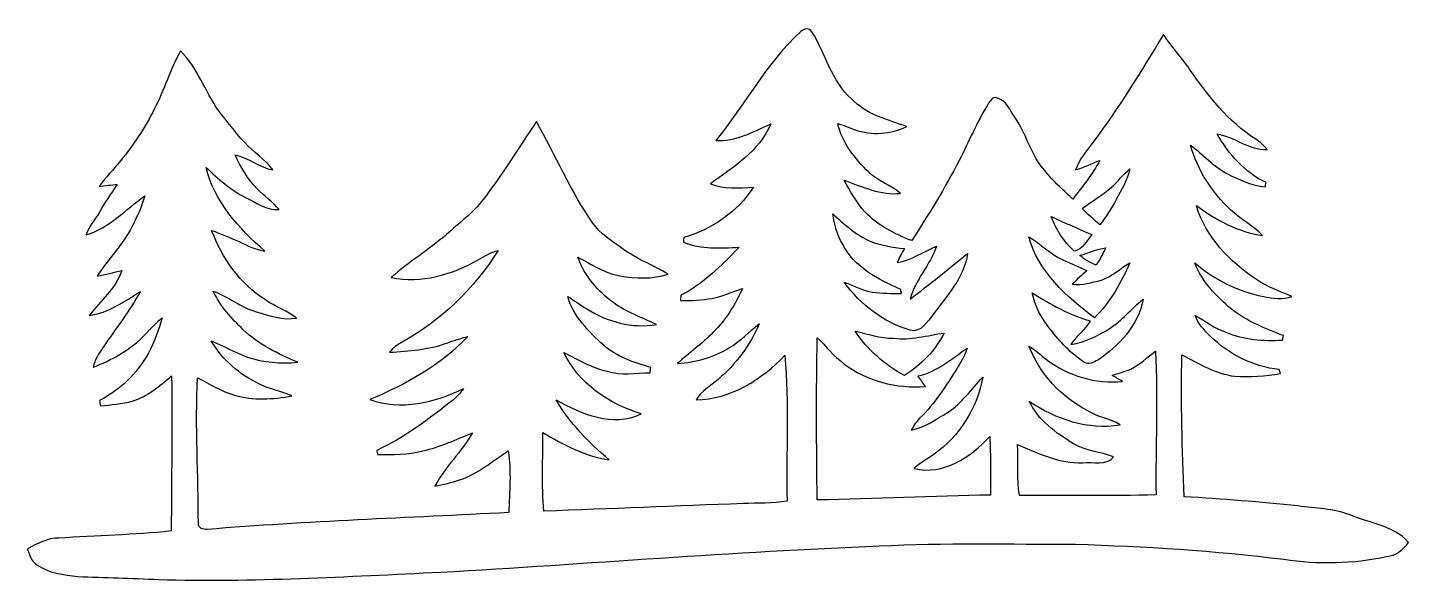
# Model space of a CAD drawing. Header units: centimetres. Extents: x -15.4 to 15.7, y -6.6 to 5.9.
import ezdxf

# ---------------------------------------------------------------- set-up
doc = ezdxf.new("R2010")
doc.units = ezdxf.units.CM
doc.header["$MEASUREMENT"] = 0
doc.layers.add('Layer 1', color=7, linetype='Continuous')

msp = doc.modelspace()

# ---------------------------------------------------------------- linework, layer by layer
at = {"layer": 'Layer 1', "color": 252}
for points, knots in [([(2.02248, 5.84517), (2.09374, 5.91326), (2.21298, 5.93266), (2.27471, 5.84129), (2.27471, 5.84129), (2.57916, 5.34176), (2.71568, 4.73181), (3.16406, 4.32823), (3.16406, 4.32823), (3.49462, 3.97827), (3.97475, 3.85445), (4.41466, 3.70452), (4.41466, 3.70452), (4.04883, 3.53272), (3.6195, 3.4985), (3.23744, 3.63396), (3.23744, 3.63396), (3.10903, 3.67983), (2.98485, 3.73803), (2.85362, 3.77613), (2.85362, 3.77613), (2.95063, 3.34151), (3.24273, 2.97709), (3.55706, 2.67511), (3.55706, 2.67511), (3.7652, 2.47227), (4.05271, 2.38584), (4.27284, 2.19922), (4.27284, 2.19922), (3.83081, 2.15512), (3.40924, 2.34562), (3.00355, 2.49555), (3.00355, 2.49555), (3.14007, 2.24508), (3.28013, 1.99214), (3.46957, 1.77659), (3.46957, 1.77659), (3.75814, 1.47567), (4.13914, 1.28552), (4.52261, 1.13489), (4.52261, 1.13489), (4.89973, 1.72473), (5.26944, 2.32022), (5.59364, 2.94146), (5.59364, 2.94146), (5.80425, 3.36444), (5.99405, 3.79906), (6.23676, 4.20511), (6.23676, 4.20511), (6.28544, 4.26896), (6.33483, 4.37797), (6.43361, 4.35222), (6.43361, 4.35222), (6.65304, 4.30001), (6.74158, 4.06259), (6.858, 3.89643), (6.858, 3.89643), (7.02945, 3.62938), (7.1441, 3.33199), (7.28592, 3.04941), (7.28592, 3.04941), (7.50358, 2.66771), (7.83343, 2.3689), (8.14846, 2.0701), (8.14846, 2.0701), (8.36013, 2.35444), (8.60037, 2.6229), (8.75806, 2.94323), (8.75806, 2.94323), (8.57709, 2.8702), (8.40105, 2.78448), (8.21372, 2.72838), (8.21372, 2.72838), (8.2871, 2.96792), (8.46808, 3.14889), (8.60742, 3.34962), (8.60742, 3.34962), (9.18774, 4.12327), (9.68904, 4.95124), (10.19422, 5.77462), (10.19422, 5.77462), (10.3759, 5.50404), (10.60379, 5.26874), (10.78336, 4.99639), (10.78336, 4.99639), (11.19752, 4.40302), (11.65401, 3.81212), (12.27208, 3.41842), (12.27208, 3.41842), (12.37086, 3.35774), (12.45658, 3.27872), (12.53314, 3.19158), (12.53314, 3.19158), (12.11721, 3.16759), (11.79442, 3.47557), (11.40072, 3.53977), (11.40072, 3.53977), (11.6653, 3.08716), (12.02514, 2.673), (12.50491, 2.44263), (12.50491, 2.44263), (12.49997, 2.41794), (12.48974, 2.36855), (12.48481, 2.34386), (12.48481, 2.34386), (12.18389, 2.38125), (11.90343, 2.50366), (11.63532, 2.63948), (11.63532, 2.63948), (11.31993, 2.80141), (11.08745, 3.0794), (10.80523, 3.28718), (10.80523, 3.28718), (10.9601, 2.72874), (11.28395, 2.22426), (11.70587, 1.82915), (11.70587, 1.82915), (11.93377, 1.62172), (12.20929, 1.47144), (12.4273, 1.25201), (12.4273, 1.25201), (11.87767, 1.32715), (11.37814, 1.59985), (10.93611, 1.92299), (10.93611, 1.92299), (11.14707, 1.22096), (11.68788, 0.6544), (12.29078, 0.26035), (12.29078, 0.26035), (12.5349, 0.09137), (12.81606, -0.00811), (13.08841, -0.12065), (13.08841, -0.12065), (12.88274, -0.20638), (12.65555, -0.16616), (12.44529, -0.121), (12.44529, -0.121), (11.87415, -0.01376), (11.34004, 0.25929), (10.89907, 0.63324), (10.89907, 0.63324), (11.05923, 0.21131), (11.39084, -0.11959), (11.72563, -0.40922), (11.72563, -0.40922), (12.07558, -0.68016), (12.48833, -0.84596), (12.89756, -1.00471), (12.89756, -1.00471), (12.89226, -1.02976), (12.88203, -1.08021), (12.87674, -1.10525), (12.87674, -1.10525), (12.44353, -1.12677), (12.0015, -1.0989), (11.59898, -0.92357), (11.59898, -0.92357), (11.34427, -0.84596), (11.14072, -0.67028), (10.90789, -0.55033), (10.90789, -0.55033), (10.96821, -0.74189), (11.12167, -0.87912), (11.25255, -1.02447), (11.25255, -1.02447), (11.67447, -1.42875), (12.21916, -1.70603), (12.80407, -1.76671), (12.80407, -1.76671), (12.81007, -1.78964), (12.82206, -1.8355), (12.82771, -1.85843), (12.82771, -1.85843), (12.48939, -1.91735), (12.14367, -1.93851), (11.80112, -1.91911), (11.80112, -1.91911), (11.36897, -1.86302), (10.99044, -1.63407), (10.61014, -1.43792), (10.61014, -1.43792), (10.58122, -2.50296), (10.61826, -3.5687), (10.65847, -4.63232), (10.65847, -4.63232), (11.51572, -4.68454), (12.37192, -4.75156), (13.22599, -4.84011), (13.22599, -4.84011), (13.61934, -4.88703), (14.02362, -4.90291), (14.40004, -5.03767), (14.40004, -5.03767), (14.83713, -5.24016), (15.38287, -5.27121), (15.71237, -5.65926), (15.71237, -5.65926), (15.60336, -5.83177), (15.43121, -5.95912), (15.22271, -5.97888), (15.22271, -5.97888), (14.46389, -6.13869), (13.6719, -6.15703), (12.90496, -6.04132), (12.90496, -6.04132), (11.34498, -5.84165), (9.77336, -5.75416), (8.20244, -5.69983), (8.20244, -5.69983), (6.73276, -5.70618), (5.26168, -5.66349), (3.79342, -5.74146), (3.79342, -5.74146), (0.49671, -5.87057), (-2.79188, -6.14221), (-6.08542, -6.33166), (-6.08542, -6.33166), (-8.20596, -6.4262), (-10.32757, -6.56096), (-12.45129, -6.49605), (-12.45129, -6.49605), (-13.0556, -6.46642), (-13.66061, -6.45513), (-14.26528, -6.42937), (-14.26528, -6.42937), (-14.58383, -6.39763), (-14.92321, -6.34788), (-15.19273, -6.16303), (-15.19273, -6.16303), (-15.31726, -6.08824), (-15.35536, -5.93584), (-15.39804, -5.80884), (-15.39804, -5.80884), (-15.18179, -5.68325), (-14.95108, -5.56048), (-14.69249, -5.56472), (-14.69249, -5.56472), (-13.85041, -5.50616), (-13.00445, -5.49346), (-12.16448, -5.40385), (-12.16448, -5.40385), (-12.15073, -4.23898), (-12.14438, -3.07305), (-12.15284, -1.90888), (-12.15284, -1.90888), (-12.42201, -2.13431), (-12.69683, -2.37666), (-13.03937, -2.48073), (-13.03937, -2.48073), (-13.27362, -2.54529), (-13.51739, -2.55905), (-13.75763, -2.58551), (-13.75763, -2.58551), (-13.76433, -2.54459), (-13.77068, -2.50366), (-13.77703, -2.46309), (-13.77703, -2.46309), (-13.31242, -2.23203), (-12.93142, -1.85208), (-12.67636, -1.40229), (-12.67636, -1.40229), (-12.54443, -1.14688), (-12.44741, -0.87454), (-12.3638, -0.60008), (-12.3638, -0.60008), (-12.57371, -0.77153), (-12.74022, -0.98848), (-12.94659, -1.16381), (-12.94659, -1.16381), (-13.23516, -1.40476), (-13.57207, -1.57939), (-13.92061, -1.71556), (-13.92061, -1.71556), (-13.89239, -1.54517), (-13.78444, -1.40617), (-13.69413, -1.264), (-13.69413, -1.264), (-13.41226, -0.84702), (-13.09899, -0.45014), (-12.85769, -0.0067), (-12.85769, -0.0067), (-13.21435, -0.23742), (-13.58089, -0.48789), (-14.01092, -0.5528), (-14.01092, -0.5528), (-13.75586, -0.22154), (-13.41684, 0.05609), (-13.27256, 0.46214), (-13.27256, 0.46214), (-13.46024, 0.42192), (-13.64403, 0.36442), (-13.83453, 0.33761), (-13.83453, 0.33761), (-13.58194, 0.71402), (-13.25915, 1.04175), (-13.0489, 1.44639), (-13.0489, 1.44639), (-12.93671, 1.67111), (-12.82206, 1.89794), (-12.75891, 2.14207), (-12.75891, 2.14207), (-13.19177, 1.8415), (-13.55549, 1.41323), (-14.07971, 1.26788), (-14.07971, 1.26788), (-14.01763, 1.45239), (-13.88604, 1.59773), (-13.78938, 1.76318), (-13.78938, 1.76318), (-13.66661, 1.98473), (-13.52621, 2.19498), (-13.37698, 2.39959), (-13.37698, 2.39959), (-13.51527, 2.39501), (-13.65215, 2.37278), (-13.78867, 2.35197), (-13.78867, 2.35197), (-13.64474, 2.55976), (-13.46165, 2.73544), (-13.30431, 2.93264), (-13.30431, 2.93264), (-13.01256, 3.29883), (-12.74269, 3.68582), (-12.53913, 4.1088), (-12.53913, 4.1088), (-12.31794, 4.53143), (-12.18459, 4.99498), (-11.94999, 5.41091), (-11.94999, 5.41091), (-11.5757, 5.02356), (-11.39684, 4.50603), (-11.09909, 4.06612), (-11.09909, 4.06612), (-10.91071, 3.8227), (-10.71915, 3.58069), (-10.51489, 3.34998), (-10.51489, 3.34998), (-10.31734, 3.12491), (-10.04358, 2.97533), (-9.87143, 2.72662), (-9.87143, 2.72662), (-10.1794, 2.77989), (-10.41859, 3.00778), (-10.72515, 3.06599), (-10.72515, 3.06599), (-10.59603, 2.78871), (-10.44116, 2.51813), (-10.2235, 2.30046), (-10.2235, 2.30046), (-10.06581, 2.13713), (-9.87637, 2.00695), (-9.72996, 1.83303), (-9.72996, 1.83303), (-10.01113, 1.81539), (-10.24996, 1.99143), (-10.49055, 2.10891), (-10.49055, 2.10891), (-10.82746, 2.27647), (-11.10474, 2.53048), (-11.37673, 2.78483), (-11.37673, 2.78483), (-11.19434, 2.01507), (-10.63343, 1.40441), (-10.0524, 0.89888), (-10.0524, 0.89888), (-10.25878, 0.92886), (-10.4454, 1.02129), (-10.62955, 1.11266), (-10.62955, 1.11266), (-10.83486, 1.20227), (-11.04194, 1.2887), (-11.25185, 1.36737), (-11.25185, 1.36737), (-11.01513, 0.7433), (-10.61367, 0.16087), (-10.04147, -0.19791), (-10.04147, -0.19791), (-9.82028, -0.35701), (-9.55569, -0.44379), (-9.33803, -0.60748), (-9.33803, -0.60748), (-9.64706, -0.6671), (-9.95186, -0.54857), (-10.24573, -0.4699), (-10.24573, -0.4699), (-10.59004, -0.36089), (-10.87896, -0.13088), (-11.2141, -0.00106), (-11.2141, -0.00106), (-11.06346, -0.34149), (-10.80311, -0.61666), (-10.53888, -0.87242), (-10.53888, -0.87242), (-10.19069, -1.20615), (-9.74866, -1.41499), (-9.31157, -1.60514), (-9.31157, -1.60514), (-9.69328, -1.64148), (-10.08345, -1.60726), (-10.44787, -1.48555), (-10.44787, -1.48555), (-10.72762, -1.38395), (-10.98621, -1.23437), (-11.26137, -1.12183), (-11.26137, -1.12183), (-11.00984, -1.5494), (-10.62355, -1.88383), (-10.17588, -2.09409), (-10.17588, -2.09409), (-9.94481, -2.21791), (-9.67846, -2.24825), (-9.44386, -2.36326), (-9.44386, -2.36326), (-9.86825, -2.43734), (-10.31593, -2.47191), (-10.73397, -2.34315), (-10.73397, -2.34315), (-11.03136, -2.25954), (-11.29524, -2.09479), (-11.56723, -1.95404), (-11.56723, -1.95404), (-11.62967, -3.04906), (-11.54783, -4.14479), (-11.55136, -5.24016), (-11.55136, -5.24016), (-11.55841, -5.34211), (-11.436, -5.37386), (-11.35521, -5.36857), (-11.35521, -5.36857), (-9.09355, -5.18548), (-6.82484, -5.10646), (-4.5593, -4.98828), (-4.5593, -4.98828), (-4.53708, -4.52684), (-4.49968, -4.05941), (-4.56847, -3.60045), (-4.56847, -3.60045), (-4.92584, -3.82834), (-5.25357, -4.12044), (-5.66349, -4.25203), (-5.66349, -4.25203), (-5.84623, -4.31377), (-6.03426, -4.35822), (-6.223, -4.39702), (-6.223, -4.39702), (-5.99616, -3.96064), (-5.6194, -3.62197), (-5.37598, -3.19687), (-5.37598, -3.19687), (-5.74463, -3.34081), (-6.10482, -3.51331), (-6.49288, -3.6001), (-6.49288, -3.6001), (-6.82625, -3.68229), (-7.17233, -3.68335), (-7.51381, -3.68265), (-7.51381, -3.68265), (-7.5184, -3.65901), (-7.52793, -3.61174), (-7.53251, -3.58775), (-7.53251, -3.58775), (-6.90104, -3.30059), (-6.35035, -2.87196), (-5.80496, -2.44898), (-5.80496, -2.44898), (-5.71676, -2.37666), (-5.64409, -2.28776), (-5.57777, -2.19534), (-5.57777, -2.19534), (-6.22088, -2.51636), (-6.98818, -2.69522), (-7.68562, -2.44581), (-7.68562, -2.44581), (-6.87952, -2.10044), (-6.08789, -1.67076), (-5.4797, -1.02658), (-5.4797, -1.02658), (-5.64127, -1.06398), (-5.79896, -1.11654), (-5.95454, -1.17299), (-5.95454, -1.17299), (-6.36658, -1.32327), (-6.80932, -1.35043), (-7.24288, -1.37866), (-7.24288, -1.37866), (-7.16492, -1.28446), (-7.06896, -1.20685), (-6.95995, -1.15111), (-6.95995, -1.15111), (-6.0773, -0.66252), (-5.33471, 0.06103), (-4.79884, 0.9144), (-4.79884, 0.9144), (-4.96288, 0.87524), (-5.10364, 0.78352), (-5.24792, 0.70168), (-5.24792, 0.70168), (-5.83988, 0.37465), (-6.52745, 0.15769), (-7.20796, 0.30304), (-7.20796, 0.30304), (-6.8139, 0.65088), (-6.35988, 0.92604), (-5.963, 1.27212), (-5.963, 1.27212), (-5.68008, 1.52894), (-5.36504, 1.75507), (-5.13292, 2.06304), (-5.13292, 2.06304), (-4.70359, 2.62643), (-4.3307, 3.23003), (-3.93312, 3.81529), (-3.93312, 3.81529), (-3.51084, 3.0547), (-3.1623, 2.24966), (-2.66524, 1.53211), (-2.66524, 1.53211), (-2.49837, 1.28693), (-2.23767, 1.1303), (-2.00272, 0.9585), (-2.00272, 0.9585), (-1.68451, 0.72037), (-1.30422, 0.58879), (-0.96908, 0.37924), (-0.96908, 0.37924), (-1.31657, 0.26882), (-1.69651, 0.27552), (-2.05176, 0.34255), (-2.05176, 0.34255), (-2.4003, 0.39934), (-2.69522, 0.60537), (-3.00249, 0.76553), (-3.00249, 0.76553), (-2.85997, 0.34572), (-2.5527, -0.00071), (-2.20063, -0.26141), (-2.20063, -0.26141), (-1.90676, -0.48013), (-1.55469, -0.5909), (-1.23155, -0.756), (-1.23155, -0.756), (-1.77412, -0.8442), (-2.33962, -0.69674), (-2.79788, -0.40181), (-2.79788, -0.40181), (-2.94746, -0.31715), (-3.07799, -0.20391), (-3.22933, -0.12241), (-3.22933, -0.12241), (-3.09951, -0.57115), (-2.75731, -0.91793), (-2.41759, -1.21991), (-2.41759, -1.21991), (-2.11949, -1.48449), (-1.73637, -1.61678), (-1.35749, -1.71838), (-1.35749, -1.71838), (-1.36278, -1.7586), (-1.36772, -1.79917), (-1.37266, -1.84009), (-1.37266, -1.84009), (-1.6951, -1.84432), (-2.0253, -1.90253), (-2.34068, -1.80763), (-2.34068, -1.80763), (-2.68958, -1.72473), (-2.99861, -1.53811), (-3.31858, -1.38536), (-3.31858, -1.38536), (-2.98168, -2.07857), (-2.29976, -2.54459), (-1.57692, -2.76437), (-1.57692, -2.76437), (-2.20909, -3.07199), (-2.92806, -2.77248), (-3.48897, -2.44863), (-3.48897, -2.44863), (-3.1877, -2.97603), (-2.75237, -3.40995), (-2.29341, -3.80083), (-2.29341, -3.80083), (-2.83316, -3.72322), (-3.32599, -3.46251), (-3.78778, -3.18417), (-3.78778, -3.18417), (-3.78883, -3.77543), (-3.81318, -4.36845), (-3.76978, -4.959), (-3.76978, -4.959), (-2.27224, -4.90255), (-0.77505, -4.84082), (0.72284, -4.78614), (0.72284, -4.78614), (1.05234, -4.77202), (1.38465, -4.78367), (1.71203, -4.73534), (1.71203, -4.73534), (1.69192, -3.63961), (1.75648, -2.54071), (1.66441, -1.44709), (1.66441, -1.44709), (1.14124, -1.99319), (0.44238, -2.43946), (-0.3362, -2.44934), (-0.3362, -2.44934), (-0.22084, -2.24966), (-0.006, -2.14595), (0.15734, -1.99214), (0.15734, -1.99214), (0.56162, -1.65453), (0.87665, -1.2192), (1.08691, -0.73731), (1.08691, -0.73731), (0.84914, -0.90699), (0.66252, -1.14194), (0.40111, -1.27988), (0.40111, -1.27988), (0.05786, -1.50213), (-0.34854, -1.60373), (-0.75283, -1.63124), (-0.75283, -1.63124), (-0.49389, -1.38889), (-0.19826, -1.1871), (0.04657, -0.92886), (0.04657, -0.92886), (0.33337, -0.65017), (0.54681, -0.30445), (0.70802, 0.05927), (0.70802, 0.05927), (0.48119, -0.01482), (0.26353, -0.11959), (0.02822, -0.1651), (0.02822, -0.1651), (-0.20849, -0.2032), (-0.44873, -0.22472), (-0.68827, -0.21131), (-0.68827, -0.21131), (-0.68686, -0.18274), (-0.68368, -0.12524), (-0.68227, -0.09631), (-0.68227, -0.09631), (-0.16969, 0.16404), (0.23636, 0.57891), (0.63183, 0.98743), (0.63183, 0.98743), (0.21061, 0.96344), (-0.2226, 0.94015), (-0.62265, 1.0989), (-0.62265, 1.0989), (-0.61948, 1.12536), (-0.61348, 1.17757), (-0.61031, 1.20403), (-0.61031, 1.20403), (0.01905, 1.3903), (0.59514, 1.78118), (0.95497, 2.33609), (0.95497, 2.33609), (0.63147, 2.32904), (0.29457, 2.28776), (-0.0127, 2.41829), (-0.0127, 2.41829), (0.50412, 2.78483), (1.08656, 3.15666), (1.34796, 3.76343), (1.34796, 3.76343), (0.95497, 3.5881), (0.55069, 3.35915), (0.10654, 3.39302), (0.10654, 3.39302), (0.77047, 4.191), (1.24566, 5.14279), (2.02248, 5.84517), (2.02248, 5.84517), (2.02248, 5.84517), (2.02248, 5.84517), (2.02248, 5.84517)], [0, 0, 0, 0, 0.00588235, 0.00588235, 0.00588235, 0.00588235, 0.01176471, 0.01176471, 0.01176471, 0.01176471, 0.01764706, 0.01764706, 0.01764706, 0.01764706, 0.02352941, 0.02352941, 0.02352941, 0.02352941, 0.02941176, 0.02941176, 0.02941176, 0.02941176, 0.03529412, 0.03529412, 0.03529412, 0.03529412, 0.04117647, 0.04117647, 0.04117647, 0.04117647, 0.04705882, 0.04705882, 0.04705882, 0.04705882, 0.05294118, 0.05294118, 0.05294118, 0.05294118, 0.05882353, 0.05882353, 0.05882353, 0.05882353, 0.06470588, 0.06470588, 0.06470588, 0.06470588, 0.07058824, 0.07058824, 0.07058824, 0.07058824, 0.07647059, 0.07647059, 0.07647059, 0.07647059, 0.08235294, 0.08235294, 0.08235294, 0.08235294, 0.08823529, 0.08823529, 0.08823529, 0.08823529, 0.09411765, 0.09411765, 0.09411765, 0.09411765, 0.1, 0.1, 0.1, 0.1, 0.10588235, 0.10588235, 0.10588235, 0.10588235, 0.11176471, 0.11176471, 0.11176471, 0.11176471, 0.11764706, 0.11764706, 0.11764706, 0.11764706, 0.12352941, 0.12352941, 0.12352941, 0.12352941, 0.12941176, 0.12941176, 0.12941176, 0.12941176, 0.13529412, 0.13529412, 0.13529412, 0.13529412, 0.14117647, 0.14117647, 0.14117647, 0.14117647, 0.14705882, 0.14705882, 0.14705882, 0.14705882, 0.15294118, 0.15294118, 0.15294118, 0.15294118, 0.15882353, 0.15882353, 0.15882353, 0.15882353, 0.16470588, 0.16470588, 0.16470588, 0.16470588, 0.17058824, 0.17058824, 0.17058824, 0.17058824, 0.17647059, 0.17647059, 0.17647059, 0.17647059, 0.18235294, 0.18235294, 0.18235294, 0.18235294, 0.18823529, 0.18823529, 0.18823529, 0.18823529, 0.19411765, 0.19411765, 0.19411765, 0.19411765, 0.2, 0.2, 0.2, 0.2, 0.20588235, 0.20588235, 0.20588235, 0.20588235, 0.21176471, 0.21176471, 0.21176471, 0.21176471, 0.21764706, 0.21764706, 0.21764706, 0.21764706, 0.22352941, 0.22352941, 0.22352941, 0.22352941, 0.22941176, 0.22941176, 0.22941176, 0.22941176, 0.23529412, 0.23529412, 0.23529412, 0.23529412, 0.24117647, 0.24117647, 0.24117647, 0.24117647, 0.24705882, 0.24705882, 0.24705882, 0.24705882, 0.25294118, 0.25294118, 0.25294118, 0.25294118, 0.25882353, 0.25882353, 0.25882353, 0.25882353, 0.26470588, 0.26470588, 0.26470588, 0.26470588, 0.27058824, 0.27058824, 0.27058824, 0.27058824, 0.27647059, 0.27647059, 0.27647059, 0.27647059, 0.28235294, 0.28235294, 0.28235294, 0.28235294, 0.28823529, 0.28823529, 0.28823529, 0.28823529, 0.29411765, 0.29411765, 0.29411765, 0.29411765, 0.3, 0.3, 0.3, 0.3, 0.30588235, 0.30588235, 0.30588235, 0.30588235, 0.31176471, 0.31176471, 0.31176471, 0.31176471, 0.31764706, 0.31764706, 0.31764706, 0.31764706, 0.32352941, 0.32352941, 0.32352941, 0.32352941, 0.32941176, 0.32941176, 0.32941176, 0.32941176, 0.33529412, 0.33529412, 0.33529412, 0.33529412, 0.34117647, 0.34117647, 0.34117647, 0.34117647, 0.34705882, 0.34705882, 0.34705882, 0.34705882, 0.35294118, 0.35294118, 0.35294118, 0.35294118, 0.35882353, 0.35882353, 0.35882353, 0.35882353, 0.36470588, 0.36470588, 0.36470588, 0.36470588, 0.37058824, 0.37058824, 0.37058824, 0.37058824, 0.37647059, 0.37647059, 0.37647059, 0.37647059, 0.38235294, 0.38235294, 0.38235294, 0.38235294, 0.38823529, 0.38823529, 0.38823529, 0.38823529, 0.39411765, 0.39411765, 0.39411765, 0.39411765, 0.4, 0.4, 0.4, 0.4, 0.40588235, 0.40588235, 0.40588235, 0.40588235, 0.41176471, 0.41176471, 0.41176471, 0.41176471, 0.41764706, 0.41764706, 0.41764706, 0.41764706, 0.42352941, 0.42352941, 0.42352941, 0.42352941, 0.42941176, 0.42941176, 0.42941176, 0.42941176, 0.43529412, 0.43529412, 0.43529412, 0.43529412, 0.44117647, 0.44117647, 0.44117647, 0.44117647, 0.44705882, 0.44705882, 0.44705882, 0.44705882, 0.45294118, 0.45294118, 0.45294118, 0.45294118, 0.45882353, 0.45882353, 0.45882353, 0.45882353, 0.46470588, 0.46470588, 0.46470588, 0.46470588, 0.47058824, 0.47058824, 0.47058824, 0.47058824, 0.47647059, 0.47647059, 0.47647059, 0.47647059, 0.48235294, 0.48235294, 0.48235294, 0.48235294, 0.48823529, 0.48823529, 0.48823529, 0.48823529, 0.49411765, 0.49411765, 0.49411765, 0.49411765, 0.5, 0.5, 0.5, 0.5, 0.50588235, 0.50588235, 0.50588235, 0.50588235, 0.51176471, 0.51176471, 0.51176471, 0.51176471, 0.51764706, 0.51764706, 0.51764706, 0.51764706, 0.52352941, 0.52352941, 0.52352941, 0.52352941, 0.52941176, 0.52941176, 0.52941176, 0.52941176, 0.53529412, 0.53529412, 0.53529412, 0.53529412, 0.54117647, 0.54117647, 0.54117647, 0.54117647, 0.54705882, 0.54705882, 0.54705882, 0.54705882, 0.55294118, 0.55294118, 0.55294118, 0.55294118, 0.55882353, 0.55882353, 0.55882353, 0.55882353, 0.56470588, 0.56470588, 0.56470588, 0.56470588, 0.57058824, 0.57058824, 0.57058824, 0.57058824, 0.57647059, 0.57647059, 0.57647059, 0.57647059, 0.58235294, 0.58235294, 0.58235294, 0.58235294, 0.58823529, 0.58823529, 0.58823529, 0.58823529, 0.59411765, 0.59411765, 0.59411765, 0.59411765, 0.6, 0.6, 0.6, 0.6, 0.60588235, 0.60588235, 0.60588235, 0.60588235, 0.61176471, 0.61176471, 0.61176471, 0.61176471, 0.61764706, 0.61764706, 0.61764706, 0.61764706, 0.62352941, 0.62352941, 0.62352941, 0.62352941, 0.62941176, 0.62941176, 0.62941176, 0.62941176, 0.63529412, 0.63529412, 0.63529412, 0.63529412, 0.64117647, 0.64117647, 0.64117647, 0.64117647, 0.64705882, 0.64705882, 0.64705882, 0.64705882, 0.65294118, 0.65294118, 0.65294118, 0.65294118, 0.65882353, 0.65882353, 0.65882353, 0.65882353, 0.66470588, 0.66470588, 0.66470588, 0.66470588, 0.67058824, 0.67058824, 0.67058824, 0.67058824, 0.67647059, 0.67647059, 0.67647059, 0.67647059, 0.68235294, 0.68235294, 0.68235294, 0.68235294, 0.68823529, 0.68823529, 0.68823529, 0.68823529, 0.69411765, 0.69411765, 0.69411765, 0.69411765, 0.7, 0.7, 0.7, 0.7, 0.70588235, 0.70588235, 0.70588235, 0.70588235, 0.71176471, 0.71176471, 0.71176471, 0.71176471, 0.71764706, 0.71764706, 0.71764706, 0.71764706, 0.72352941, 0.72352941, 0.72352941, 0.72352941, 0.72941176, 0.72941176, 0.72941176, 0.72941176, 0.73529412, 0.73529412, 0.73529412, 0.73529412, 0.74117647, 0.74117647, 0.74117647, 0.74117647, 0.74705882, 0.74705882, 0.74705882, 0.74705882, 0.75294118, 0.75294118, 0.75294118, 0.75294118, 0.75882353, 0.75882353, 0.75882353, 0.75882353, 0.76470588, 0.76470588, 0.76470588, 0.76470588, 0.77058824, 0.77058824, 0.77058824, 0.77058824, 0.77647059, 0.77647059, 0.77647059, 0.77647059, 0.78235294, 0.78235294, 0.78235294, 0.78235294, 0.78823529, 0.78823529, 0.78823529, 0.78823529, 0.79411765, 0.79411765, 0.79411765, 0.79411765, 0.8, 0.8, 0.8, 0.8, 0.80588235, 0.80588235, 0.80588235, 0.80588235, 0.81176471, 0.81176471, 0.81176471, 0.81176471, 0.81764706, 0.81764706, 0.81764706, 0.81764706, 0.82352941, 0.82352941, 0.82352941, 0.82352941, 0.82941176, 0.82941176, 0.82941176, 0.82941176, 0.83529412, 0.83529412, 0.83529412, 0.83529412, 0.84117647, 0.84117647, 0.84117647, 0.84117647, 0.84705882, 0.84705882, 0.84705882, 0.84705882, 0.85294118, 0.85294118, 0.85294118, 0.85294118, 0.85882353, 0.85882353, 0.85882353, 0.85882353, 0.86470588, 0.86470588, 0.86470588, 0.86470588, 0.87058824, 0.87058824, 0.87058824, 0.87058824, 0.87647059, 0.87647059, 0.87647059, 0.87647059, 0.88235294, 0.88235294, 0.88235294, 0.88235294, 0.88823529, 0.88823529, 0.88823529, 0.88823529, 0.89411765, 0.89411765, 0.89411765, 0.89411765, 0.9, 0.9, 0.9, 0.9, 0.90588235, 0.90588235, 0.90588235, 0.90588235, 0.91176471, 0.91176471, 0.91176471, 0.91176471, 0.91764706, 0.91764706, 0.91764706, 0.91764706, 0.92352941, 0.92352941, 0.92352941, 0.92352941, 0.92941176, 0.92941176, 0.92941176, 0.92941176, 0.93529412, 0.93529412, 0.93529412, 0.93529412, 0.94117647, 0.94117647, 0.94117647, 0.94117647, 0.94705882, 0.94705882, 0.94705882, 0.94705882, 0.95294118, 0.95294118, 0.95294118, 0.95294118, 0.95882353, 0.95882353, 0.95882353, 0.95882353, 0.96470588, 0.96470588, 0.96470588, 0.96470588, 0.97058824, 0.97058824, 0.97058824, 0.97058824, 0.97647059, 0.97647059, 0.97647059, 0.97647059, 0.98235294, 0.98235294, 0.98235294, 0.98235294, 0.98823529, 0.98823529, 0.98823529, 0.98823529, 1, 1, 1, 1]), ([(9.02123, 2.33856), (8.81909, 2.15406), (8.57532, 2.02494), (8.35977, 1.85773), (8.35977, 1.85773), (8.49136, 1.73284), (8.62048, 1.60479), (8.76053, 1.48943), (8.76053, 1.48943), (8.89706, 1.67005), (9.02829, 1.85596), (9.12812, 2.05952), (9.12812, 2.05952), (9.24772, 2.28247), (9.38459, 2.50084), (9.43822, 2.75202), (9.43822, 2.75202), (9.28687, 2.62678), (9.17081, 2.46592), (9.02123, 2.33856), (9.02123, 2.33856), (9.02123, 2.33856), (9.02123, 2.33856), (9.02123, 2.33856)], [0, 0, 0, 0, 0.14285714, 0.14285714, 0.14285714, 0.14285714, 0.28571429, 0.28571429, 0.28571429, 0.28571429, 0.42857143, 0.42857143, 0.42857143, 0.42857143, 0.57142857, 0.57142857, 0.57142857, 0.57142857, 0.71428571, 0.71428571, 0.71428571, 0.71428571, 1, 1, 1, 1]), ([(2.74144, 1.74025), (2.78483, 1.50601), (2.83281, 1.26506), (2.96086, 1.05974), (2.96086, 1.05974), (3.22368, 0.54257), (3.76273, 0.25259), (4.27778, 0.0381), (4.27778, 0.0381), (4.28025, 0.01411), (4.2859, -0.03387), (4.28872, -0.05786), (4.28872, -0.05786), (4.07176, -0.05221), (3.85445, -0.04974), (3.63961, -0.02434), (3.63961, -0.02434), (3.41595, 0.01305), (3.21522, 0.12418), (3.0032, 0.19897), (3.0032, 0.19897), (3.36338, -0.30163), (3.88832, -0.70838), (4.48557, -0.88089), (4.48557, -0.88089), (4.73357, -0.95356), (4.87151, -0.67451), (5.00839, -0.52705), (5.00839, -0.52705), (5.31671, -0.10795), (5.70583, 0.30939), (5.77885, 0.84631), (5.77885, 0.84631), (5.35093, 0.50059), (4.92725, 0.14746), (4.48451, -0.17921), (4.48451, -0.17921), (4.60798, 0.25083), (4.93324, 0.58843), (5.08, 1.01), (5.08, 1.01), (4.78508, 0.88583), (4.51309, 0.69991), (4.19347, 0.63994), (4.19347, 0.63994), (4.24004, 0.75001), (4.29648, 0.85513), (4.35681, 0.95779), (4.35681, 0.95779), (4.08658, 0.98672), (3.81494, 1.03046), (3.56164, 1.13206), (3.56164, 1.13206), (3.25155, 1.27917), (2.99332, 1.51165), (2.74144, 1.74025), (2.74144, 1.74025), (2.74144, 1.74025), (2.74144, 1.74025), (2.74144, 1.74025)], [0, 0, 0, 0, 0.0625, 0.0625, 0.0625, 0.0625, 0.125, 0.125, 0.125, 0.125, 0.1875, 0.1875, 0.1875, 0.1875, 0.25, 0.25, 0.25, 0.25, 0.3125, 0.3125, 0.3125, 0.3125, 0.375, 0.375, 0.375, 0.375, 0.4375, 0.4375, 0.4375, 0.4375, 0.5, 0.5, 0.5, 0.5, 0.5625, 0.5625, 0.5625, 0.5625, 0.625, 0.625, 0.625, 0.625, 0.6875, 0.6875, 0.6875, 0.6875, 0.75, 0.75, 0.75, 0.75, 0.8125, 0.8125, 0.8125, 0.8125, 0.875, 0.875, 0.875, 0.875, 1, 1, 1, 1]), ([(7.66127, 1.6824), (7.77028, 1.38642), (7.95055, 1.11689), (8.17915, 0.89994), (8.17915, 0.89994), (8.37212, 0.92992), (8.46349, 1.13877), (8.58238, 1.27141), (8.58238, 1.27141), (8.27299, 1.40335), (7.96643, 1.54058), (7.66127, 1.6824), (7.66127, 1.6824), (7.66127, 1.6824), (7.66127, 1.6824), (7.66127, 1.6824)], [0, 0, 0, 0, 0.2, 0.2, 0.2, 0.2, 0.4, 0.4, 0.4, 0.4, 0.6, 0.6, 0.6, 0.6, 1, 1, 1, 1]), ([(7.16421, 1.22096), (7.36565, 0.43392), (8.01582, -0.12629), (8.63671, -0.60078), (8.63671, -0.60078), (8.99654, -0.26), (9.23925, 0.18909), (9.43822, 0.63817), (9.43822, 0.63817), (9.22126, 0.51082), (9.0364, 0.32773), (8.79475, 0.24483), (8.79475, 0.24483), (8.58132, 0.19085), (8.36295, 0.12559), (8.1407, 0.15381), (8.1407, 0.15381), (8.24371, 0.26247), (8.35942, 0.35842), (8.46737, 0.46249), (8.46737, 0.46249), (8.28851, 0.54575), (8.10472, 0.61842), (7.92727, 0.70309), (7.92727, 0.70309), (7.64611, 0.83397), (7.42844, 1.06257), (7.16421, 1.22096), (7.16421, 1.22096), (7.16421, 1.22096), (7.16421, 1.22096), (7.16421, 1.22096)], [0, 0, 0, 0, 0.11111111, 0.11111111, 0.11111111, 0.11111111, 0.22222222, 0.22222222, 0.22222222, 0.22222222, 0.33333333, 0.33333333, 0.33333333, 0.33333333, 0.44444444, 0.44444444, 0.44444444, 0.44444444, 0.55555556, 0.55555556, 0.55555556, 0.55555556, 0.66666667, 0.66666667, 0.66666667, 0.66666667, 0.77777778, 0.77777778, 0.77777778, 0.77777778, 1, 1, 1, 1]), ([(8.31003, 0.80045), (8.41939, 0.70908), (8.54392, 0.63782), (8.67727, 0.58561), (8.67727, 0.58561), (8.75665, 0.71155), (8.83567, 0.83855), (8.89212, 0.97684), (8.89212, 0.97684), (8.69386, 0.93274), (8.50194, 0.86431), (8.31003, 0.80045), (8.31003, 0.80045), (8.31003, 0.80045), (8.31003, 0.80045), (8.31003, 0.80045)], [0, 0, 0, 0, 0.2, 0.2, 0.2, 0.2, 0.4, 0.4, 0.4, 0.4, 0.6, 0.6, 0.6, 0.6, 1, 1, 1, 1]), ([(7.23653, -0.03881), (7.29791, -0.34149), (7.44784, -0.62089), (7.64364, -0.8576), (7.64364, -0.8576), (7.86024, -1.14441), (8.11036, -1.40935), (8.4141, -1.60584), (8.4141, -1.60584), (8.51147, -1.67287), (8.62577, -1.60796), (8.7122, -1.55434), (8.7122, -1.55434), (9.19939, -1.23719), (9.62342, -0.76447), (9.73949, -0.17956), (9.73949, -0.17956), (9.47526, -0.39476), (9.2583, -0.66428), (8.97079, -0.85231), (8.97079, -0.85231), (8.70197, -1.00471), (8.42116, -1.16523), (8.1093, -1.20121), (8.1093, -1.20121), (8.23666, -1.0093), (8.42927, -0.87136), (8.54604, -0.67134), (8.54604, -0.67134), (8.07579, -0.53658), (7.64646, -0.29951), (7.23653, -0.03881), (7.23653, -0.03881), (7.23653, -0.03881), (7.23653, -0.03881), (7.23653, -0.03881)], [0, 0, 0, 0, 0.1, 0.1, 0.1, 0.1, 0.2, 0.2, 0.2, 0.2, 0.3, 0.3, 0.3, 0.3, 0.4, 0.4, 0.4, 0.4, 0.5, 0.5, 0.5, 0.5, 0.6, 0.6, 0.6, 0.6, 0.7, 0.7, 0.7, 0.7, 0.8, 0.8, 0.8, 0.8, 1, 1, 1, 1]), ([(3.2445, -0.90029), (3.52319, -1.32786), (3.91724, -1.65735), (4.35928, -1.90535), (4.35928, -1.90535), (4.72934, -1.66793), (5.05354, -1.33738), (5.25462, -0.94509), (5.25462, -0.94509), (4.87468, -0.99589), (4.49862, -1.11301), (4.11127, -1.06468), (4.11127, -1.06468), (3.81423, -1.05869), (3.53095, -0.96767), (3.2445, -0.90029), (3.2445, -0.90029), (3.2445, -0.90029), (3.2445, -0.90029), (3.2445, -0.90029)], [0, 0, 0, 0, 0.16666667, 0.16666667, 0.16666667, 0.16666667, 0.33333333, 0.33333333, 0.33333333, 0.33333333, 0.5, 0.5, 0.5, 0.5, 0.66666667, 0.66666667, 0.66666667, 0.66666667, 1, 1, 1, 1]), ([(2.39466, -1.05057), (2.37067, -2.26836), (2.37525, -3.48686), (2.39289, -4.70464), (2.39289, -4.70464), (3.69535, -4.68489), (4.99639, -4.61751), (6.29885, -4.59528), (6.29885, -4.59528), (6.2992, -4.15466), (6.29885, -3.7144), (6.28156, -3.27448), (6.28156, -3.27448), (5.85435, -3.74121), (5.23593, -4.15925), (4.57235, -3.99556), (4.57235, -3.99556), (4.70711, -3.86962), (4.87574, -3.78989), (5.02214, -3.67982), (5.02214, -3.67982), (5.6007, -3.2766), (5.9944, -2.63137), (6.12316, -1.94169), (6.12316, -1.94169), (5.86458, -2.20521), (5.65326, -2.52166), (5.33964, -2.72697), (5.33964, -2.72697), (5.07894, -2.8889), (4.81718, -3.07234), (4.51097, -3.13478), (4.51097, -3.13478), (4.56318, -3.03848), (4.62139, -2.94393), (4.69971, -2.86597), (4.69971, -2.86597), (5.0419, -2.53859), (5.29449, -2.13289), (5.54672, -1.73602), (5.54672, -1.73602), (5.63245, -1.59173), (5.72382, -1.44745), (5.76897, -1.28411), (5.76897, -1.28411), (5.42255, -1.5307), (5.08917, -1.81892), (4.66196, -1.91311), (4.66196, -1.91311), (4.71699, -1.99249), (4.77626, -2.06869), (4.83164, -2.14806), (4.83164, -2.14806), (4.18042, -2.20098), (3.50979, -2.03059), (2.98803, -1.6316), (2.98803, -1.6316), (2.7626, -1.46791), (2.59468, -1.24178), (2.39466, -1.05057), (2.39466, -1.05057), (2.39466, -1.05057), (2.39466, -1.05057), (2.39466, -1.05057)], [0, 0, 0, 0, 0.05882353, 0.05882353, 0.05882353, 0.05882353, 0.11764706, 0.11764706, 0.11764706, 0.11764706, 0.17647059, 0.17647059, 0.17647059, 0.17647059, 0.23529412, 0.23529412, 0.23529412, 0.23529412, 0.29411765, 0.29411765, 0.29411765, 0.29411765, 0.35294118, 0.35294118, 0.35294118, 0.35294118, 0.41176471, 0.41176471, 0.41176471, 0.41176471, 0.47058824, 0.47058824, 0.47058824, 0.47058824, 0.52941176, 0.52941176, 0.52941176, 0.52941176, 0.58823529, 0.58823529, 0.58823529, 0.58823529, 0.64705882, 0.64705882, 0.64705882, 0.64705882, 0.70588235, 0.70588235, 0.70588235, 0.70588235, 0.76470588, 0.76470588, 0.76470588, 0.76470588, 0.82352941, 0.82352941, 0.82352941, 0.82352941, 0.88235294, 0.88235294, 0.88235294, 0.88235294, 1, 1, 1, 1]), ([(7.16386, -1.2379), (7.39881, -1.8669), (7.89411, -2.38513), (8.48677, -2.69452), (8.48677, -2.69452), (8.71079, -2.84268), (8.98737, -2.87161), (9.21561, -3.01131), (9.21561, -3.01131), (8.49101, -3.13302), (7.76287, -2.88572), (7.17091, -2.47721), (7.17091, -2.47721), (7.36494, -2.91183), (7.77487, -3.19969), (8.16927, -3.43747), (8.16927, -3.43747), (8.44374, -3.60539), (8.77499, -3.61703), (9.06956, -3.73345), (9.06956, -3.73345), (8.91787, -3.95005), (8.59614, -3.83046), (8.37812, -3.86609), (8.37812, -3.86609), (7.85177, -3.89184), (7.37411, -3.65337), (6.9021, -3.45581), (6.9021, -3.45581), (6.93032, -3.83857), (6.88481, -4.22592), (6.95043, -4.60551), (6.95043, -4.60551), (7.97595, -4.59669), (9.00183, -4.61716), (10.02736, -4.59211), (10.02736, -4.59211), (10.01077, -3.51261), (10.07498, -2.43205), (10.0136, -1.3529), (10.0136, -1.3529), (9.83015, -1.49154), (9.66329, -1.65488), (9.45586, -1.75895), (9.45586, -1.75895), (9.32004, -1.81645), (9.1754, -1.8475), (9.03746, -1.89971), (9.03746, -1.89971), (9.11542, -1.94486), (9.19374, -1.98896), (9.27135, -2.03518), (9.27135, -2.03518), (8.66563, -2.10009), (8.04369, -1.90571), (7.55756, -1.54411), (7.55756, -1.54411), (7.42844, -1.43933), (7.30462, -1.32715), (7.16386, -1.2379)], [0, 0, 0, 0, 0.0625, 0.0625, 0.0625, 0.0625, 0.125, 0.125, 0.125, 0.125, 0.1875, 0.1875, 0.1875, 0.1875, 0.25, 0.25, 0.25, 0.25, 0.3125, 0.3125, 0.3125, 0.3125, 0.375, 0.375, 0.375, 0.375, 0.4375, 0.4375, 0.4375, 0.4375, 0.5, 0.5, 0.5, 0.5, 0.5625, 0.5625, 0.5625, 0.5625, 0.625, 0.625, 0.625, 0.625, 0.6875, 0.6875, 0.6875, 0.6875, 0.75, 0.75, 0.75, 0.75, 0.8125, 0.8125, 0.8125, 0.8125, 0.875, 0.875, 0.875, 0.875, 1, 1, 1, 1])]:
    msp.add_open_spline(points, degree=3, knots=knots, dxfattribs=at)

doc.saveas('drawing.dxf')
